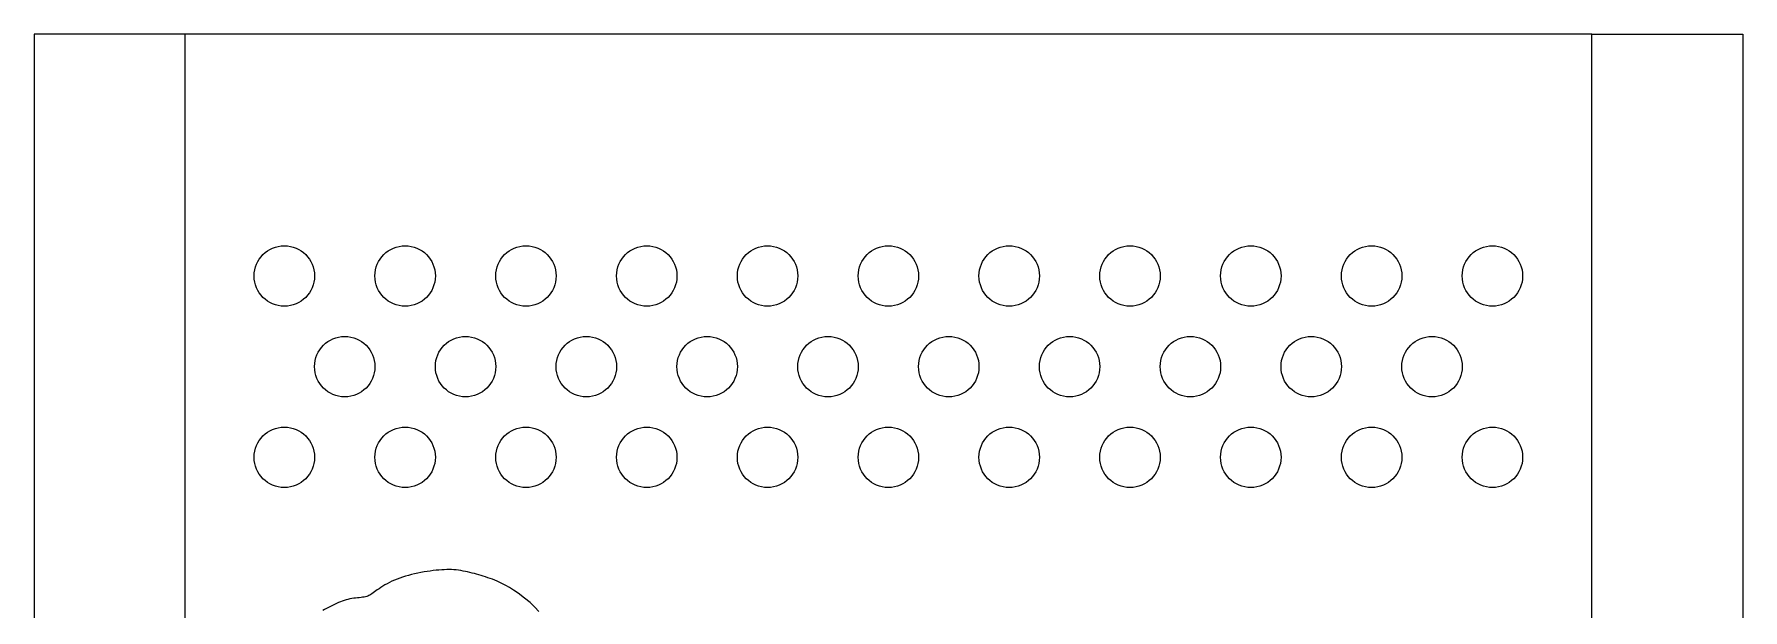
# Model space of a CAD drawing. Header units: inches. Extents: x 11 to 68, y 11 to 126.
# Drawn here: x 11.4 to 68, y 107 to 126 of the extents above; entities that cross this region are included whole.
import ezdxf

# ---------------------------------------------------------------- set-up
doc = ezdxf.new("R2010")
doc.units = ezdxf.units.IN
doc.header["$MEASUREMENT"] = 0

msp = doc.modelspace()

# ---------------------------------------------------------------- linework, layer by layer
for p, q in [((16.407, 126.012), (11.407, 126.012)), ((11.407, 126.012), (11.407, 23.607)), ((16.407, 26.012), (16.407, 126.012)), ((62.98, 126.012), (16.407, 126.012)), ((62.98, 26.012), (62.98, 126.012)), ((62.98, 126.012), (67.98, 126.012)), ((67.98, 126.012), (67.98, 23.632))]:
    msp.add_line(p, q)
for points in [[(27.431, 107.513), (27.277, 107.615), (27.141, 107.7), (27.022, 107.769), (26.917, 107.827), (26.822, 107.874), (26.736, 107.913), (26.655, 107.946), (26.578, 107.975), (26.502, 108.003), (26.427, 108.029), (26.353, 108.053), (26.278, 108.077), (26.204, 108.099), (26.13, 108.121), (26.056, 108.142), (25.982, 108.162), (25.907, 108.181), (25.833, 108.2), (25.758, 108.218), (25.683, 108.234), (25.607, 108.249), (25.532, 108.262), (25.456, 108.274), (25.38, 108.283), (25.303, 108.289), (25.226, 108.294), (25.148, 108.296), (25.067, 108.295), (24.985, 108.293), (24.9, 108.288), (24.811, 108.281), (24.719, 108.273), (24.622, 108.262), (24.523, 108.249), (24.42, 108.235), (24.316, 108.218), (24.211, 108.199), (24.105, 108.179), (24.001, 108.156), (23.898, 108.132), (23.797, 108.105), (23.699, 108.077), (23.604, 108.046), (23.512, 108.014), (23.422, 107.98), (23.335, 107.945), (23.252, 107.908), (23.171, 107.869), (23.094, 107.829), (23.021, 107.787), (22.951, 107.746), (22.886, 107.705), (22.825, 107.665), (22.769, 107.626), (22.717, 107.589), (22.671, 107.556), (22.629, 107.525), (22.592, 107.498), (22.557, 107.474), (22.524, 107.453), (22.491, 107.434), (22.457, 107.419), (22.42, 107.405), (22.379, 107.395), (22.333, 107.386), (22.283, 107.379), (22.229, 107.373), (22.171, 107.367), (22.112, 107.361), (22.05, 107.355), (21.987, 107.347), (21.924, 107.338), (21.861, 107.326), (21.798, 107.311), (21.735, 107.295), (21.672, 107.275), (21.608, 107.254), (21.545, 107.23), (21.48, 107.203), (21.416, 107.174), (21.35, 107.143), (21.284, 107.11), (21.219, 107.076), (21.153, 107.042), (21.088, 107.009), (21.024, 106.977), (20.961, 106.948)], [(28.115, 106.909), (27.984, 107.053), (27.828, 107.202), (27.645, 107.356), (27.431, 107.513)]]:
    msp.add_lwpolyline(points)
for centre in [(19.69, 118.012), (23.69, 118.012), (27.69, 118.012), (31.69, 118.012), (35.69, 118.012), (39.69, 118.012), (43.69, 118.012), (47.69, 118.012), (51.69, 118.012), (55.69, 118.012), (59.69, 118.012), (21.69, 115.012), (25.69, 115.012), (29.69, 115.012), (33.69, 115.012), (37.69, 115.012), (41.69, 115.012), (45.69, 115.012), (49.69, 115.012), (53.69, 115.012), (57.69, 115.012), (19.69, 112.012), (23.69, 112.012), (27.69, 112.012), (31.69, 112.012), (35.69, 112.012), (39.69, 112.012), (43.69, 112.012), (47.69, 112.012), (51.69, 112.012), (55.69, 112.012), (59.69, 112.012)]:
    msp.add_circle(centre, 1)

doc.saveas('drawing.dxf')
